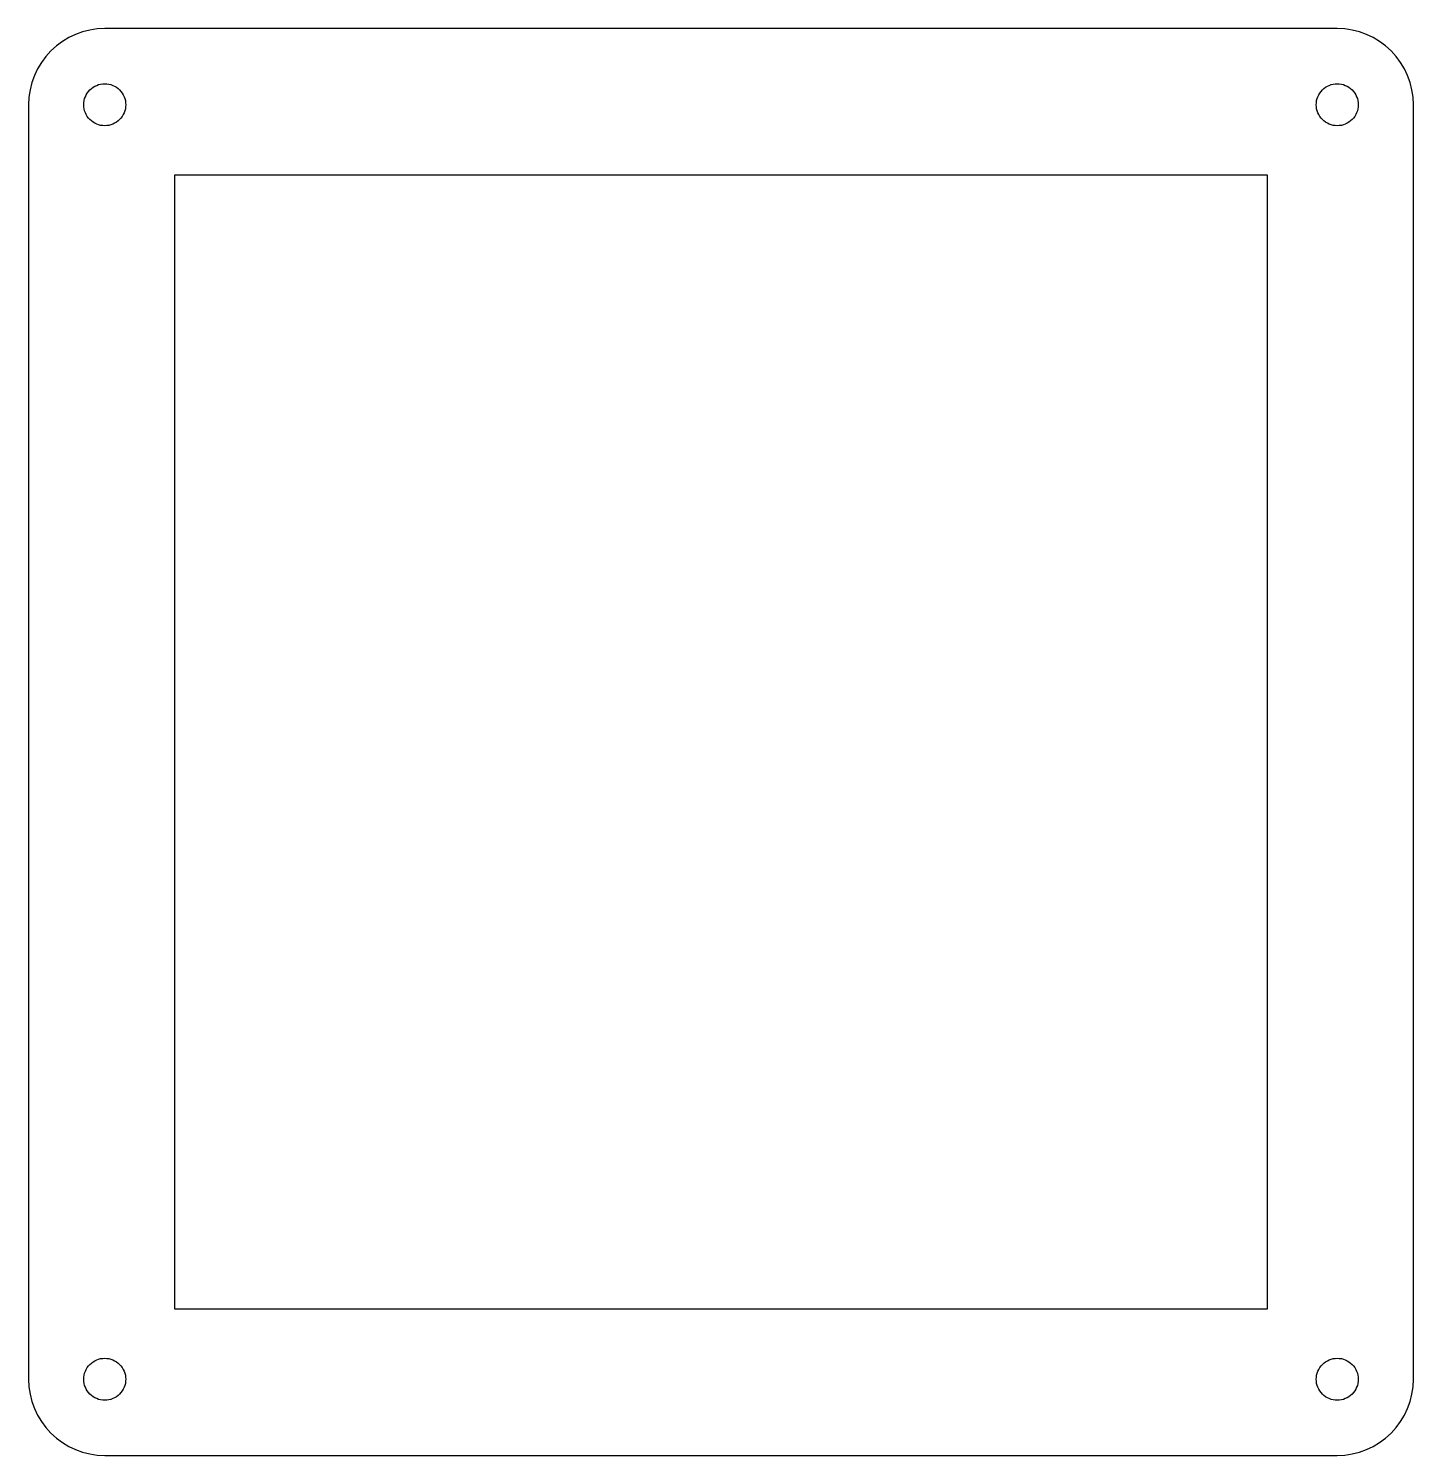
# Model space of a CAD drawing. Header units: metres. Extents: x 0 to 115, y 0 to 119.
import ezdxf

# ---------------------------------------------------------------- set-up
doc = ezdxf.new("R2010")
doc.units = ezdxf.units.M

msp = doc.modelspace()

# ---------------------------------------------------------------- linework, layer by layer
for p, q in [((6.34999, 118.9), (5.72758, 118.869)), ((109.05, 118.9), (6.34999, 118.9)), ((109.672, 118.869), (109.05, 118.9)), ((2.82213, 117.83), (2.32159, 117.459)), ((3.35663, 118.15), (2.82213, 117.83)), ((3.91995, 118.417), (3.35663, 118.15)), ((4.50668, 118.627), (3.91995, 118.417)), ((5.11118, 118.778), (4.50668, 118.627)), ((5.72758, 118.869), (5.11118, 118.778)), ((110.289, 118.778), (109.672, 118.869)), ((110.893, 118.627), (110.289, 118.778)), ((111.48, 118.417), (110.893, 118.627)), ((112.043, 118.15), (111.48, 118.417)), ((112.578, 117.83), (112.043, 118.15)), ((113.078, 117.459), (112.578, 117.83)), ((1.44138, 116.578), (1.07016, 116.078)), ((1.85986, 117.04), (1.44138, 116.578)), ((2.32159, 117.459), (1.85986, 117.04)), ((113.54, 117.04), (113.078, 117.459)), ((113.959, 116.578), (113.54, 117.04)), ((114.33, 116.078), (113.959, 116.578)), ((0.749786, 115.543), (0.483353, 114.98)), ((1.07016, 116.078), (0.749786, 115.543)), ((114.65, 115.543), (114.33, 116.078)), ((114.917, 114.98), (114.65, 115.543)), ((0.273422, 114.393), (0.122009, 113.789)), ((0.483353, 114.98), (0.273422, 114.393)), ((5.52505, 114.093), (5.6803, 114.167)), ((5.6803, 114.167), (5.842, 114.225)), ((5.842, 114.225), (6.00859, 114.266)), ((6.00859, 114.266), (6.17847, 114.292)), ((6.17847, 114.292), (6.34999, 114.3)), ((6.34999, 114.3), (6.52151, 114.292)), ((6.52151, 114.292), (6.69141, 114.266)), ((6.69141, 114.266), (6.85799, 114.225)), ((6.85799, 114.225), (7.01968, 114.167)), ((7.01968, 114.167), (7.17494, 114.093)), ((108.225, 114.093), (108.38, 114.167)), ((108.38, 114.167), (108.542, 114.225)), ((108.542, 114.225), (108.709, 114.266)), ((108.709, 114.266), (108.878, 114.292)), ((108.878, 114.292), (109.05, 114.3)), ((109.05, 114.3), (109.222, 114.292)), ((109.222, 114.292), (109.391, 114.266)), ((109.391, 114.266), (109.558, 114.225)), ((109.558, 114.225), (109.72, 114.167)), ((109.72, 114.167), (109.875, 114.093)), ((115.127, 114.393), (114.917, 114.98)), ((115.278, 113.789), (115.127, 114.393)), ((0.030563, 113.172), (0, 112.55)), ((0.122009, 113.789), (0.030563, 113.172)), ((4.63362, 112.891), (4.67535, 113.058)), ((4.67535, 113.058), (4.7332, 113.22)), ((4.7332, 113.22), (4.80663, 113.375)), ((4.80663, 113.375), (4.89493, 113.522)), ((4.89493, 113.522), (4.99722, 113.66)), ((4.99722, 113.66), (5.11255, 113.787)), ((5.11255, 113.787), (5.23981, 113.903)), ((5.23981, 113.903), (5.37775, 114.005)), ((5.37775, 114.005), (5.52505, 114.093)), ((7.17494, 114.093), (7.32224, 114.005)), ((7.32224, 114.005), (7.46017, 113.903)), ((7.46017, 113.903), (7.58743, 113.787)), ((7.58743, 113.787), (7.70276, 113.66)), ((7.70276, 113.66), (7.80507, 113.522)), ((7.80507, 113.522), (7.89336, 113.375)), ((7.89336, 113.375), (7.96678, 113.22)), ((7.96678, 113.22), (8.02464, 113.058)), ((8.02464, 113.058), (8.06636, 112.891)), ((107.334, 112.891), (107.375, 113.058)), ((107.375, 113.058), (107.433, 113.22)), ((107.433, 113.22), (107.507, 113.375)), ((107.507, 113.375), (107.595, 113.522)), ((107.595, 113.522), (107.697, 113.66)), ((107.697, 113.66), (107.813, 113.787)), ((107.813, 113.787), (107.94, 113.903)), ((107.94, 113.903), (108.078, 114.005)), ((108.078, 114.005), (108.225, 114.093)), ((109.875, 114.093), (110.022, 114.005)), ((110.022, 114.005), (110.16, 113.903)), ((110.16, 113.903), (110.287, 113.787)), ((110.287, 113.787), (110.403, 113.66)), ((110.403, 113.66), (110.505, 113.522)), ((110.505, 113.522), (110.593, 113.375)), ((110.593, 113.375), (110.667, 113.22)), ((110.667, 113.22), (110.725, 113.058)), ((110.725, 113.058), (110.766, 112.891)), ((115.369, 113.172), (115.278, 113.789)), ((115.4, 112.55), (115.369, 113.172)), ((0, 112.55), (0, 6.34999)), ((4.59999, 112.55), (4.60841, 112.722)), ((4.60841, 112.378), (4.59999, 112.55)), ((4.60841, 112.722), (4.63362, 112.891)), ((4.63362, 112.209), (4.60841, 112.378)), ((4.67535, 112.042), (4.63362, 112.209)), ((4.7332, 111.88), (4.67535, 112.042)), ((4.80663, 111.725), (4.7332, 111.88)), ((7.96678, 111.88), (7.89336, 111.725)), ((8.02464, 112.042), (7.96678, 111.88)), ((8.06636, 112.209), (8.02464, 112.042)), ((8.06636, 112.891), (8.09157, 112.722)), ((8.09157, 112.378), (8.06636, 112.209)), ((8.09157, 112.722), (8.09999, 112.55)), ((8.09999, 112.55), (8.09157, 112.378)), ((107.3, 112.55), (107.308, 112.722)), ((107.308, 112.378), (107.3, 112.55)), ((107.308, 112.722), (107.334, 112.891)), ((107.334, 112.209), (107.308, 112.378)), ((107.375, 112.042), (107.334, 112.209)), ((107.433, 111.88), (107.375, 112.042)), ((107.507, 111.725), (107.433, 111.88)), ((110.667, 111.88), (110.593, 111.725)), ((110.725, 112.042), (110.667, 111.88)), ((110.766, 112.209), (110.725, 112.042)), ((110.766, 112.891), (110.792, 112.722)), ((110.792, 112.378), (110.766, 112.209)), ((110.792, 112.722), (110.8, 112.55)), ((110.8, 112.55), (110.792, 112.378)), ((115.4, 6.34999), (115.4, 112.55)), ((4.89493, 111.578), (4.80663, 111.725)), ((4.99722, 111.44), (4.89493, 111.578)), ((5.11255, 111.313), (4.99722, 111.44)), ((5.23981, 111.197), (5.11255, 111.313)), ((5.37775, 111.095), (5.23981, 111.197)), ((5.52505, 111.007), (5.37775, 111.095)), ((5.6803, 110.933), (5.52505, 111.007)), ((5.842, 110.875), (5.6803, 110.933)), ((6.00859, 110.834), (5.842, 110.875)), ((6.17847, 110.808), (6.00859, 110.834)), ((6.34999, 110.8), (6.17847, 110.808)), ((6.52151, 110.808), (6.34999, 110.8)), ((6.69141, 110.834), (6.52151, 110.808)), ((6.85799, 110.875), (6.69141, 110.834)), ((7.01968, 110.933), (6.85799, 110.875)), ((7.17494, 111.007), (7.01968, 110.933)), ((7.32224, 111.095), (7.17494, 111.007)), ((7.46017, 111.197), (7.32224, 111.095)), ((7.58743, 111.313), (7.46017, 111.197)), ((7.70276, 111.44), (7.58743, 111.313)), ((7.80507, 111.578), (7.70276, 111.44)), ((7.89336, 111.725), (7.80507, 111.578)), ((107.595, 111.578), (107.507, 111.725)), ((107.697, 111.44), (107.595, 111.578)), ((107.813, 111.313), (107.697, 111.44)), ((107.94, 111.197), (107.813, 111.313)), ((108.078, 111.095), (107.94, 111.197)), ((108.225, 111.007), (108.078, 111.095)), ((108.38, 110.933), (108.225, 111.007)), ((108.542, 110.875), (108.38, 110.933)), ((108.709, 110.834), (108.542, 110.875)), ((108.878, 110.808), (108.709, 110.834)), ((109.05, 110.8), (108.878, 110.808)), ((109.222, 110.808), (109.05, 110.8)), ((109.391, 110.834), (109.222, 110.808)), ((109.558, 110.875), (109.391, 110.834)), ((109.72, 110.933), (109.558, 110.875)), ((109.875, 111.007), (109.72, 110.933)), ((110.022, 111.095), (109.875, 111.007)), ((110.16, 111.197), (110.022, 111.095)), ((110.287, 111.313), (110.16, 111.197)), ((110.403, 111.44), (110.287, 111.313)), ((110.505, 111.578), (110.403, 111.44)), ((110.593, 111.725), (110.505, 111.578)), ((12.2, 12.2), (12.2, 106.7)), ((12.2, 106.7), (103.2, 106.7)), ((103.2, 106.7), (103.2, 12.2)), ((103.2, 12.2), (12.2, 12.2)), ((4.7332, 7.01968), (4.80663, 7.17494)), ((4.80663, 7.17494), (4.89493, 7.32224)), ((4.89493, 7.32224), (4.99722, 7.46017)), ((4.99722, 7.46017), (5.11255, 7.58743)), ((5.11255, 7.58743), (5.23981, 7.70276)), ((5.23981, 7.70276), (5.37775, 7.80507)), ((5.37775, 7.80507), (5.52505, 7.89336)), ((5.52505, 7.89336), (5.6803, 7.96678)), ((5.6803, 7.96678), (5.842, 8.02464)), ((5.842, 8.02464), (6.00859, 8.06636)), ((6.00859, 8.06636), (6.17847, 8.09157)), ((6.17847, 8.09157), (6.34999, 8.09999)), ((6.34999, 8.09999), (6.52151, 8.09157)), ((6.52151, 8.09157), (6.69141, 8.06636)), ((6.69141, 8.06636), (6.85799, 8.02464)), ((6.85799, 8.02464), (7.01968, 7.96678)), ((7.01968, 7.96678), (7.17494, 7.89336)), ((7.17494, 7.89336), (7.32224, 7.80507)), ((7.32224, 7.80507), (7.46017, 7.70276)), ((7.46017, 7.70276), (7.58743, 7.58743)), ((7.58743, 7.58743), (7.70276, 7.46017)), ((7.70276, 7.46017), (7.80507, 7.32224)), ((7.80507, 7.32224), (7.89336, 7.17494)), ((7.89336, 7.17494), (7.96678, 7.01968)), ((107.433, 7.01968), (107.507, 7.17494)), ((107.507, 7.17494), (107.595, 7.32224)), ((107.595, 7.32224), (107.697, 7.46017)), ((107.697, 7.46017), (107.813, 7.58743)), ((107.813, 7.58743), (107.94, 7.70276)), ((107.94, 7.70276), (108.078, 7.80507)), ((108.078, 7.80507), (108.225, 7.89336)), ((108.225, 7.89336), (108.38, 7.96678)), ((108.38, 7.96678), (108.542, 8.02464)), ((108.542, 8.02464), (108.709, 8.06636)), ((108.709, 8.06636), (108.878, 8.09157)), ((108.878, 8.09157), (109.05, 8.09999)), ((109.05, 8.09999), (109.222, 8.09157)), ((109.222, 8.09157), (109.391, 8.06636)), ((109.391, 8.06636), (109.558, 8.02464)), ((109.558, 8.02464), (109.72, 7.96678)), ((109.72, 7.96678), (109.875, 7.89336)), ((109.875, 7.89336), (110.022, 7.80507)), ((110.022, 7.80507), (110.16, 7.70276)), ((110.16, 7.70276), (110.287, 7.58743)), ((110.287, 7.58743), (110.403, 7.46017)), ((110.403, 7.46017), (110.505, 7.32224)), ((110.505, 7.32224), (110.593, 7.17494)), ((110.593, 7.17494), (110.667, 7.01968)), ((0, 6.34999), (0.030563, 5.72758)), ((4.59999, 6.34999), (4.60841, 6.52151)), ((4.60841, 6.17847), (4.59999, 6.34999)), ((4.60841, 6.52151), (4.63362, 6.69141)), ((4.63362, 6.00859), (4.60841, 6.17847)), ((4.63362, 6.69141), (4.67535, 6.85799)), ((4.67535, 5.842), (4.63362, 6.00859)), ((4.67535, 6.85799), (4.7332, 7.01968)), ((7.96678, 7.01968), (8.02464, 6.85799)), ((8.02464, 6.85799), (8.06636, 6.69141)), ((8.06636, 6.00859), (8.02464, 5.842)), ((8.06636, 6.69141), (8.09157, 6.52151)), ((8.09157, 6.17847), (8.06636, 6.00859)), ((8.09157, 6.52151), (8.09999, 6.34999)), ((8.09999, 6.34999), (8.09157, 6.17847)), ((107.3, 6.34999), (107.308, 6.52151)), ((107.308, 6.17847), (107.3, 6.34999)), ((107.308, 6.52151), (107.334, 6.69141)), ((107.334, 6.00859), (107.308, 6.17847)), ((107.334, 6.69141), (107.375, 6.85799)), ((107.375, 5.842), (107.334, 6.00859)), ((107.375, 6.85799), (107.433, 7.01968)), ((110.667, 7.01968), (110.725, 6.85799)), ((110.725, 6.85799), (110.766, 6.69141)), ((110.766, 6.00859), (110.725, 5.842)), ((110.766, 6.69141), (110.792, 6.52151)), ((110.792, 6.17847), (110.766, 6.00859)), ((110.792, 6.52151), (110.8, 6.34999)), ((110.8, 6.34999), (110.792, 6.17847)), ((115.369, 5.72758), (115.4, 6.34999)), ((0.030563, 5.72758), (0.122009, 5.11118)), ((0.122009, 5.11118), (0.273422, 4.50668)), ((4.7332, 5.6803), (4.67535, 5.842)), ((4.80663, 5.52505), (4.7332, 5.6803)), ((4.89493, 5.37775), (4.80663, 5.52505)), ((4.99722, 5.23981), (4.89493, 5.37775)), ((5.11255, 5.11255), (4.99722, 5.23981)), ((5.23981, 4.99722), (5.11255, 5.11255)), ((5.37775, 4.89493), (5.23981, 4.99722)), ((5.52505, 4.80663), (5.37775, 4.89493)), ((5.6803, 4.7332), (5.52505, 4.80663)), ((7.17494, 4.80663), (7.01968, 4.7332)), ((7.32224, 4.89493), (7.17494, 4.80663)), ((7.46017, 4.99722), (7.32224, 4.89493)), ((7.58743, 5.11255), (7.46017, 4.99722)), ((7.70276, 5.23981), (7.58743, 5.11255)), ((7.80507, 5.37775), (7.70276, 5.23981)), ((7.89336, 5.52505), (7.80507, 5.37775)), ((7.96678, 5.6803), (7.89336, 5.52505)), ((8.02464, 5.842), (7.96678, 5.6803)), ((107.433, 5.6803), (107.375, 5.842)), ((107.507, 5.52505), (107.433, 5.6803)), ((107.595, 5.37775), (107.507, 5.52505)), ((107.697, 5.23981), (107.595, 5.37775)), ((107.813, 5.11255), (107.697, 5.23981)), ((107.94, 4.99722), (107.813, 5.11255)), ((108.078, 4.89493), (107.94, 4.99722)), ((108.225, 4.80663), (108.078, 4.89493)), ((108.38, 4.7332), (108.225, 4.80663)), ((109.875, 4.80663), (109.72, 4.7332)), ((110.022, 4.89493), (109.875, 4.80663)), ((110.16, 4.99722), (110.022, 4.89493)), ((110.287, 5.11255), (110.16, 4.99722)), ((110.403, 5.23981), (110.287, 5.11255)), ((110.505, 5.37775), (110.403, 5.23981)), ((110.593, 5.52505), (110.505, 5.37775)), ((110.667, 5.6803), (110.593, 5.52505)), ((110.725, 5.842), (110.667, 5.6803)), ((115.127, 4.50668), (115.278, 5.11118)), ((115.278, 5.11118), (115.369, 5.72758)), ((0.273422, 4.50668), (0.483353, 3.91995)), ((0.483353, 3.91995), (0.749786, 3.35663)), ((5.842, 4.67535), (5.6803, 4.7332)), ((6.00859, 4.63362), (5.842, 4.67535)), ((6.17847, 4.60841), (6.00859, 4.63362)), ((6.34999, 4.59999), (6.17847, 4.60841)), ((6.52151, 4.60841), (6.34999, 4.59999)), ((6.69141, 4.63362), (6.52151, 4.60841)), ((6.85799, 4.67535), (6.69141, 4.63362)), ((7.01968, 4.7332), (6.85799, 4.67535)), ((108.542, 4.67535), (108.38, 4.7332)), ((108.709, 4.63362), (108.542, 4.67535)), ((108.878, 4.60841), (108.709, 4.63362)), ((109.05, 4.59999), (108.878, 4.60841)), ((109.222, 4.60841), (109.05, 4.59999)), ((109.391, 4.63362), (109.222, 4.60841)), ((109.558, 4.67535), (109.391, 4.63362)), ((109.72, 4.7332), (109.558, 4.67535)), ((114.65, 3.35663), (114.917, 3.91995)), ((114.917, 3.91995), (115.127, 4.50668)), ((0.749786, 3.35663), (1.07016, 2.82213)), ((1.07016, 2.82213), (1.44138, 2.32159)), ((113.959, 2.32159), (114.33, 2.82213)), ((114.33, 2.82213), (114.65, 3.35663)), ((1.44138, 2.32159), (1.85986, 1.85986)), ((1.85986, 1.85986), (2.32159, 1.44138)), ((2.32159, 1.44138), (2.82213, 1.07016)), ((112.578, 1.07016), (113.078, 1.44138)), ((113.078, 1.44138), (113.54, 1.85986)), ((113.54, 1.85986), (113.959, 2.32159)), ((2.82213, 1.07016), (3.35663, 0.749786)), ((3.35663, 0.749786), (3.91995, 0.483353)), ((3.91995, 0.483353), (4.50668, 0.273422)), ((4.50668, 0.273422), (5.11118, 0.122009)), ((5.11118, 0.122009), (5.72758, 0.030563)), ((5.72758, 0.030563), (6.34999, 0)), ((6.34999, 0), (109.05, 0)), ((109.05, 0), (109.672, 0.030563)), ((109.672, 0.030563), (110.289, 0.122009)), ((110.289, 0.122009), (110.893, 0.273422)), ((110.893, 0.273422), (111.48, 0.483353)), ((111.48, 0.483353), (112.043, 0.749786)), ((112.043, 0.749786), (112.578, 1.07016))]:
    msp.add_line(p, q)

doc.saveas('drawing.dxf')
